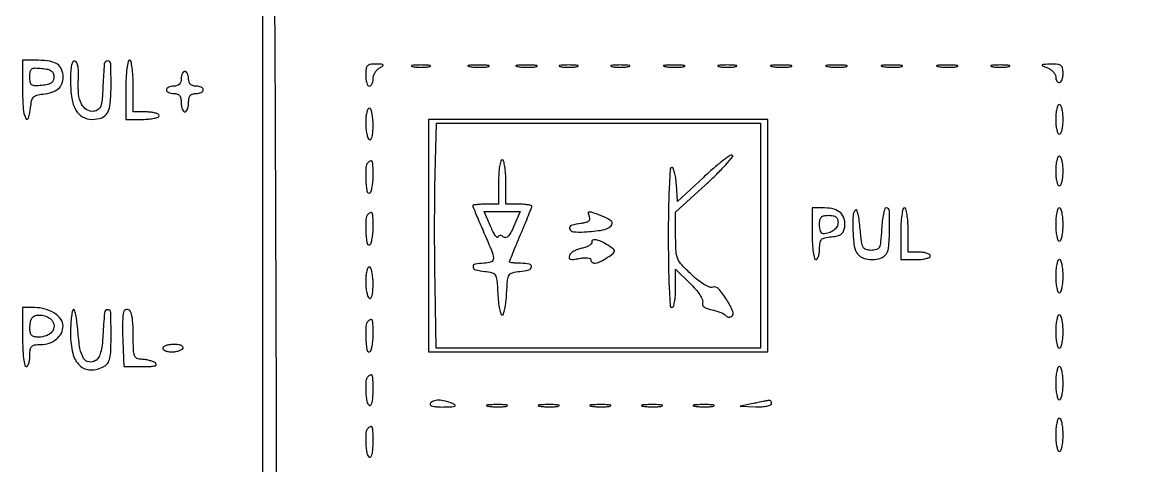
# Model space of a CAD drawing. Header units: millimetres. Extents: x 42961 to 43381, y 28224 to 28521.
# Drawn here: x 43285.74 to 43313.15, y 28348.87 to 28359.65 of the extents above; entities that cross this region are included whole.
import ezdxf

# ---------------------------------------------------------------- set-up
doc = ezdxf.new("R2010")
doc.units = ezdxf.units.MM

msp = doc.modelspace()

# ---------------------------------------------------------------- linework, layer by layer
for points in [[(43291.582, 28372.918), (43291.583, 28347.157), (43291.584, 28321.396), (43308.438, 28321.336, 0.000121), (43315.361, 28321.314, 0.000124), (43322.225, 28321.294, 0.00012)], [(43316.464, 28321.653, -0.000215), (43310.118, 28321.673, -0.000318), (43304.547, 28321.696), (43291.961, 28321.755), (43291.955, 28335.01, 0.000338), (43291.948, 28340.97, 0.000211), (43291.932, 28347.953, 0.000212), (43291.911, 28354.834, 0.000386), (43291.886, 28360.457)]]:
    msp.add_lwpolyline(points, format="xyb")
for points in [[(43285.745, 28358.009, 0.017302), (43285.76, 28357.556, 0.090804), (43285.822, 28357.315, 0.689804), (43285.889, 28357.32, 0.049702), (43285.941, 28357.583, -0.032453), (43285.967, 28357.742, -0.130653), (43286.012, 28357.828, -0.139876), (43286.093, 28357.877, -0.039268), (43286.238, 28357.905, 0.04508), (43286.462, 28357.951, 0.100904), (43286.614, 28358.033, 0.125996), (43286.702, 28358.154, 0.093937), (43286.732, 28358.317, 0.096852), (43286.696, 28358.504, 0.147357), (43286.592, 28358.632, 0.10995), (43286.41, 28358.705, 0.040355), (43286.131, 28358.728), (43285.745, 28358.728)], [(43286.912, 28358.217, 0.036747), (43286.943, 28357.802, 0.092728), (43287.041, 28357.517, 0.135945), (43287.207, 28357.352, 0.129098), (43287.438, 28357.291, 0.088412), (43287.671, 28357.332, 0.178948), (43287.81, 28357.452, 0.106407), (43287.881, 28357.684, 0.021437), (43287.9, 28358.117, 0.010056), (43287.89, 28358.639, 0.395908), (43287.814, 28358.713, 0.396363), (43287.735, 28358.642, 0.010058), (43287.702, 28358.122, -0.007923), (43287.681, 28357.767, -0.06561), (43287.648, 28357.61, -0.159645), (43287.586, 28357.529, -0.115159), (43287.479, 28357.488, -0.175227), (43287.308, 28357.523, -0.142013), (43287.18, 28357.664, -0.089822), (43287.11, 28357.912, -0.039311), (43287.104, 28358.256, 0.019263), (43287.108, 28358.435, 0.041886), (43287.095, 28358.572, 0.058039), (43287.066, 28358.666, 0.211596), (43287.021, 28358.707, 0.335815), (43286.972, 28358.69, 0.094786), (43286.938, 28358.611, 0.043309), (43286.918, 28358.46, 0.011369)], [(43288.259, 28358.009), (43288.259, 28357.291), (43288.663, 28357.291, 0.020945), (43288.818, 28357.297, 0.033738), (43288.949, 28357.317, 0.036969), (43289.044, 28357.346, 0.31052), (43289.068, 28357.381, 0.277684), (43289.047, 28357.415, 0.052312), (43288.975, 28357.444, 0.042582), (43288.874, 28357.464, 0.027026), (43288.753, 28357.471), (43288.439, 28357.471), (43288.439, 28358.099, 0.01259), (43288.433, 28358.347, 0.022889), (43288.413, 28358.548, 0.020168), (43288.385, 28358.699, 0.350432), (43288.349, 28358.728, 0.358912), (43288.312, 28358.697, 0.01702), (43288.285, 28358.526, 0.020476), (43288.265, 28358.297, 0.010616)], [(43286.508, 28358.324, -0.091927), (43286.492, 28358.236, -0.147433), (43286.445, 28358.177, -0.101271), (43286.359, 28358.139, -0.029703), (43286.216, 28358.116, -0.021526), (43286.048, 28358.107, -0.158465), (43285.972, 28358.131, -0.202403), (43285.934, 28358.192, -0.038362), (43285.924, 28358.324, -0.038362), (43285.934, 28358.456, -0.202403), (43285.972, 28358.517, -0.158465), (43286.048, 28358.541, -0.021526), (43286.216, 28358.532, -0.029703), (43286.359, 28358.509, -0.101271), (43286.445, 28358.471, -0.147433), (43286.492, 28358.411, -0.091927)], [(43289.606, 28358.279, -0.072254), (43289.595, 28358.201, -0.124864), (43289.562, 28358.144, -0.124864), (43289.505, 28358.111, -0.072254), (43289.427, 28358.099, 0.048028), (43289.358, 28358.093, 0.068025), (43289.3, 28358.073, 0.088204), (43289.261, 28358.044, 0.191087), (43289.247, 28358.009, 0.191087), (43289.261, 28357.975, 0.088204), (43289.3, 28357.946, 0.068025), (43289.358, 28357.926, 0.048028), (43289.427, 28357.92, -0.07578), (43289.511, 28357.907, -0.149477), (43289.566, 28357.869, -0.124434), (43289.597, 28357.801, -0.044917), (43289.606, 28357.695, 0.038131), (43289.613, 28357.609, 0.057076), (43289.633, 28357.537, 0.074992), (43289.662, 28357.487, 0.226478), (43289.696, 28357.471, 0.226478), (43289.731, 28357.487, 0.074992), (43289.76, 28357.537, 0.057076), (43289.779, 28357.609, 0.038131), (43289.786, 28357.695, -0.044917), (43289.796, 28357.801, -0.124434), (43289.826, 28357.869, -0.149477), (43289.882, 28357.907, -0.07578), (43289.966, 28357.92, 0.048028), (43290.034, 28357.926, 0.068025), (43290.093, 28357.946, 0.088204), (43290.132, 28357.975, 0.191087), (43290.145, 28358.009, 0.191087), (43290.132, 28358.044, 0.088204), (43290.093, 28358.073, 0.068025), (43290.034, 28358.093, 0.048028), (43289.966, 28358.099, -0.072254), (43289.887, 28358.111, -0.124864), (43289.831, 28358.144, -0.124864), (43289.797, 28358.201, -0.072254), (43289.786, 28358.279, 0.048028), (43289.779, 28358.348, 0.068025), (43289.76, 28358.406, 0.088204), (43289.731, 28358.445, 0.191087), (43289.696, 28358.459, 0.191087), (43289.662, 28358.445, 0.088204), (43289.633, 28358.406, 0.068025), (43289.613, 28358.348, 0.048028)], [(43294.097, 28358.369, 0.031626), (43294.104, 28358.266, 0.048861), (43294.123, 28358.178, 0.06271), (43294.152, 28358.118, 0.254951), (43294.187, 28358.099, 0.187159), (43294.221, 28358.113, 0.089471), (43294.25, 28358.151, 0.069297), (43294.27, 28358.207, 0.049301), (43294.277, 28358.274, -0.07832), (43294.288, 28358.348, -0.055025), (43294.323, 28358.425, -0.054601), (43294.374, 28358.493, -0.0733), (43294.434, 28358.541, 0.018559), (43294.516, 28358.593, 0.461747), (43294.518, 28358.617, 0.19488), (43294.485, 28358.632, 0.007178), (43294.344, 28358.635, 0.037388), (43294.208, 28358.627, 0.173034), (43294.14, 28358.591, 0.158172), (43294.106, 28358.518, 0.029893)], [(43295.242, 28358.575, 0.029693), (43295.334, 28358.563, 0.017887), (43295.444, 28358.559, 0.017887), (43295.554, 28358.563, 0.029693), (43295.646, 28358.575, 0.142433), (43295.674, 28358.589, 0.611425), (43295.67, 28358.602, 0.039503), (43295.589, 28358.611, 0.008087), (43295.444, 28358.614, 0.008087), (43295.299, 28358.611, 0.039503), (43295.218, 28358.602, 0.611425), (43295.214, 28358.589, 0.142433)], [(43296.635, 28358.574, 0.022548), (43296.745, 28358.562, 0.015659), (43296.87, 28358.559, 0.015827), (43296.99, 28358.563, 0.031163), (43297.084, 28358.575, 0.248898), (43297.102, 28358.589, 0.49082), (43297.094, 28358.602, 0.030832), (43296.998, 28358.611, 0.00738), (43296.836, 28358.612, 0.006817), (43296.676, 28358.61, 0.040183), (43296.592, 28358.601, 0.720633), (43296.59, 28358.588, 0.075924)], [(43297.803, 28358.574, 0.022548), (43297.913, 28358.562, 0.015659), (43298.037, 28358.559, 0.015827), (43298.157, 28358.563, 0.031163), (43298.252, 28358.575, 0.248898), (43298.269, 28358.589, 0.49082), (43298.262, 28358.602, 0.030832), (43298.165, 28358.611, 0.00738), (43298.004, 28358.612, 0.006817), (43297.843, 28358.61, 0.040183), (43297.76, 28358.601, 0.720633), (43297.758, 28358.588, 0.075924)], [(43298.835, 28358.575, 0.029693), (43298.927, 28358.563, 0.017887), (43299.037, 28358.559, 0.017887), (43299.147, 28358.563, 0.029693), (43299.239, 28358.575, 0.142433), (43299.267, 28358.589, 0.611425), (43299.263, 28358.602, 0.039503), (43299.181, 28358.611, 0.008087), (43299.037, 28358.614, 0.008087), (43298.892, 28358.611, 0.039503), (43298.811, 28358.602, 0.611425), (43298.807, 28358.589, 0.142433)], [(43300.092, 28358.575, 0.029693), (43300.184, 28358.563, 0.017887), (43300.294, 28358.559, 0.017887), (43300.404, 28358.563, 0.029693), (43300.496, 28358.575, 0.142433), (43300.524, 28358.589, 0.611425), (43300.52, 28358.602, 0.039503), (43300.439, 28358.611, 0.008087), (43300.294, 28358.614, 0.008087), (43300.149, 28358.611, 0.039503), (43300.068, 28358.602, 0.611425), (43300.064, 28358.589, 0.142433)], [(43301.395, 28358.574, 0.022548), (43301.505, 28358.562, 0.015659), (43301.63, 28358.559, 0.015827), (43301.75, 28358.563, 0.031163), (43301.844, 28358.575, 0.248898), (43301.862, 28358.589, 0.49082), (43301.854, 28358.602, 0.030832), (43301.758, 28358.611, 0.00738), (43301.596, 28358.612, 0.006817), (43301.436, 28358.61, 0.040183), (43301.352, 28358.601, 0.720633), (43301.35, 28358.588, 0.075924)], [(43302.696, 28358.575, 0.029693), (43302.788, 28358.563, 0.017887), (43302.899, 28358.559, 0.017887), (43303.009, 28358.563, 0.029693), (43303.101, 28358.575, 0.142433), (43303.128, 28358.589, 0.611425), (43303.125, 28358.602, 0.039503), (43303.043, 28358.611, 0.008087), (43302.899, 28358.614, 0.008087), (43302.754, 28358.611, 0.039503), (43302.672, 28358.602, 0.611425), (43302.669, 28358.589, 0.142433)], [(43304, 28358.574, 0.022548), (43304.11, 28358.562, 0.015659), (43304.234, 28358.559, 0.015827), (43304.354, 28358.563, 0.031163), (43304.449, 28358.575, 0.248898), (43304.466, 28358.589, 0.49082), (43304.459, 28358.602, 0.030832), (43304.362, 28358.611, 0.00738), (43304.201, 28358.612, 0.006817), (43304.04, 28358.61, 0.040183), (43303.957, 28358.601, 0.720633), (43303.955, 28358.588, 0.075924)], [(43305.347, 28358.574, 0.022548), (43305.457, 28358.562, 0.015659), (43305.581, 28358.559, 0.015827), (43305.701, 28358.563, 0.031163), (43305.796, 28358.575, 0.248898), (43305.813, 28358.589, 0.49082), (43305.806, 28358.602, 0.030832), (43305.709, 28358.611, 0.00738), (43305.548, 28358.612, 0.006817), (43305.387, 28358.61, 0.040183), (43305.304, 28358.601, 0.720633), (43305.302, 28358.588, 0.075924)], [(43306.694, 28358.574, 0.022548), (43306.804, 28358.562, 0.015659), (43306.929, 28358.559, 0.015827), (43307.049, 28358.563, 0.031163), (43307.143, 28358.575, 0.248898), (43307.161, 28358.589, 0.49082), (43307.153, 28358.602, 0.030832), (43307.057, 28358.611, 0.00738), (43306.895, 28358.612, 0.006817), (43306.735, 28358.61, 0.040183), (43306.651, 28358.601, 0.720633), (43306.649, 28358.588, 0.075924)], [(43308.041, 28358.574, 0.022548), (43308.151, 28358.562, 0.015659), (43308.276, 28358.559, 0.015827), (43308.396, 28358.563, 0.031163), (43308.49, 28358.575, 0.248898), (43308.508, 28358.589, 0.49082), (43308.5, 28358.602, 0.030832), (43308.404, 28358.611, 0.00738), (43308.242, 28358.612, 0.006817), (43308.082, 28358.61, 0.040183), (43307.998, 28358.601, 0.720633), (43307.996, 28358.588, 0.075924)], [(43309.342, 28358.575, 0.029693), (43309.434, 28358.563, 0.017887), (43309.545, 28358.559, 0.017887), (43309.655, 28358.563, 0.029693), (43309.747, 28358.575, 0.142433), (43309.774, 28358.589, 0.611425), (43309.771, 28358.602, 0.039503), (43309.689, 28358.611, 0.008087), (43309.545, 28358.614, 0.008087), (43309.4, 28358.611, 0.039503), (43309.318, 28358.602, 0.611425), (43309.315, 28358.589, 0.142433)], [(43310.69, 28358.546, -0.05432), (43310.767, 28358.504, -0.056546), (43310.832, 28358.448, -0.062859), (43310.877, 28358.385, -0.124258), (43310.892, 28358.327, 0.063424), (43310.898, 28358.274, 0.081398), (43310.918, 28358.23, 0.098417), (43310.947, 28358.2, 0.151176), (43310.982, 28358.189, 0.226478), (43311.016, 28358.206, 0.074992), (43311.045, 28358.255, 0.057076), (43311.065, 28358.328, 0.038131), (43311.071, 28358.414, 0.047982), (43311.06, 28358.535, 0.186024), (43311.02, 28358.598, 0.14218), (43310.941, 28358.628, 0.024478), (43310.779, 28358.632, 0.003296), (43310.597, 28358.628, 0.186193), (43310.566, 28358.615, 0.532672), (43310.57, 28358.596, 0.008153)], [(43294.097, 28357.206, 0.023552), (43294.104, 28357.067, 0.030444), (43294.123, 28356.94, 0.031293), (43294.152, 28356.84, 0.17067), (43294.187, 28356.797, 0.397171), (43294.223, 28356.805, 0.091154), (43294.252, 28356.868, 0.045191), (43294.271, 28356.985, 0.016966), (43294.277, 28357.151, 0.020671), (43294.27, 28357.308, 0.033326), (43294.25, 28357.44, 0.036254), (43294.222, 28357.536, 0.312055), (43294.187, 28357.56, 0.293924), (43294.152, 28357.538, 0.044731), (43294.123, 28357.456, 0.038191), (43294.103, 28357.342, 0.023957)], [(43310.892, 28357.291, 0.023598), (43310.898, 28357.153, 0.037669), (43310.918, 28357.037, 0.04382), (43310.947, 28356.954, 0.295869), (43310.982, 28356.932, 0.295869), (43311.016, 28356.954, 0.04382), (43311.045, 28357.037, 0.037669), (43311.065, 28357.153, 0.023598), (43311.071, 28357.291, 0.023598), (43311.065, 28357.429, 0.037669), (43311.045, 28357.545, 0.04382), (43311.016, 28357.628, 0.295869), (43310.982, 28357.65, 0.295869), (43310.947, 28357.628, 0.04382), (43310.918, 28357.545, 0.037669), (43310.898, 28357.429, 0.023598)], [(43303.707, 28354.462), (43303.707, 28351.723), (43299.761, 28351.723), (43295.815, 28351.723), (43295.787, 28353.229, -0.002862), (43295.778, 28353.896, -0.001941), (43295.775, 28354.655, -0.001955), (43295.779, 28355.389, -0.003913), (43295.788, 28355.968), (43295.817, 28357.201), (43299.762, 28357.201), (43303.707, 28357.201)], [(43294.157, 28356.243, 0.183501), (43294.102, 28356.12, 0.024868), (43294.099, 28355.833, 0.021944), (43294.123, 28355.551, 0.377276), (43294.187, 28355.495, 0.31052), (43294.222, 28355.519, 0.036969), (43294.25, 28355.613, 0.033738), (43294.27, 28355.744, 0.020945), (43294.277, 28355.899, 0.005487), (43294.274, 28356.17, 0.078357), (43294.257, 28356.265, 0.418163), (43294.219, 28356.283, 0.109736)], [(43297.33, 28355.764), (43297.33, 28355.225), (43297.016, 28355.225, 0.010069), (43296.895, 28355.223, 0.016657), (43296.794, 28355.215, 0.010619), (43296.713, 28355.205, 0.371111), (43296.702, 28355.192, 0.096511), (43296.706, 28355.167, 0.001324), (43296.764, 28355.026, 0.003678), (43296.832, 28354.863, 0.002405), (43296.914, 28354.675, -0.004622), (43297.158, 28354.106, -0.081412), (43297.204, 28353.912, -0.325817), (43297.148, 28353.821, -0.095784), (43296.977, 28353.788, 0.041043), (43296.761, 28353.771, 0.390753), (43296.709, 28353.704, 0.320616), (43296.771, 28353.631, 0.037595), (43296.993, 28353.592, -0.039346), (43297.172, 28353.56, -0.199512), (43297.251, 28353.501, -0.111137), (43297.289, 28353.382, -0.008706), (43297.312, 28353.047, 0.014666), (43297.328, 28352.849, 0.023752), (43297.355, 28352.683, 0.020326), (43297.387, 28352.556, 0.332429), (43297.42, 28352.531, 0.332429), (43297.453, 28352.556, 0.020326), (43297.485, 28352.683, 0.023752), (43297.512, 28352.849, 0.014666), (43297.528, 28353.047, -0.008706), (43297.551, 28353.382, -0.111137), (43297.589, 28353.501, -0.199512), (43297.668, 28353.56, -0.039346), (43297.847, 28353.592, 0.038009), (43298.068, 28353.63, 0.31177), (43298.132, 28353.703, 0.397992), (43298.081, 28353.77, 0.04241), (43297.869, 28353.788, -0.012373), (43297.766, 28353.791, -0.020383), (43297.679, 28353.799, -0.015477), (43297.611, 28353.81, -0.358776), (43297.6, 28353.824, -0.095173), (43297.605, 28353.85, -0.000874), (43297.679, 28354.035, -0.002934), (43297.766, 28354.247, -0.001887), (43297.869, 28354.493, 0.002645), (43297.972, 28354.739, 0.003999), (43298.059, 28354.954, 0.001598), (43298.132, 28355.14, 0.092602), (43298.139, 28355.176, 0.344726), (43298.123, 28355.195, 0.021431), (43298.046, 28355.211, 0.02441), (43297.945, 28355.222, 0.014899), (43297.824, 28355.225), (43297.51, 28355.225), (43297.51, 28355.764, 0.015416), (43297.503, 28355.972, 0.025878), (43297.484, 28356.146, 0.024068), (43297.455, 28356.276, 0.339565), (43297.42, 28356.303, 0.339565), (43297.385, 28356.276, 0.024068), (43297.356, 28356.146, 0.025878), (43297.337, 28355.972, 0.015416)], [(43302.315, 28355.877), (43301.686, 28355.291), (43301.659, 28355.707, 0.019102), (43301.642, 28355.867, 0.030348), (43301.614, 28356.001, 0.030845), (43301.581, 28356.1, 0.30497), (43301.546, 28356.123, 0.396114), (43301.51, 28356.089, 0.00312), (43301.485, 28355.65, 0.008334), (43301.467, 28355.108, 0.004093), (43301.462, 28354.417, 0.003821), (43301.467, 28353.693, 0.009325), (43301.485, 28353.16, 0.004385), (43301.51, 28352.749, 0.393821), (43301.551, 28352.711, 0.32664), (43301.586, 28352.736, 0.029522), (43301.615, 28352.848, 0.029392), (43301.635, 28352.999, 0.01809), (43301.641, 28353.178), (43301.641, 28353.645), (43301.993, 28353.301, -0.02238), (43302.127, 28353.159, -0.032609), (43302.23, 28353.021, -0.034842), (43302.295, 28352.903, -0.203882), (43302.298, 28352.834, 0.173831), (43302.297, 28352.776, 0.14914), (43302.332, 28352.727, 0.08535), (43302.409, 28352.686, 0.029657), (43302.531, 28352.654, -0.021957), (43302.643, 28352.626, -0.026283), (43302.744, 28352.591, -0.026489), (43302.825, 28352.552, -0.130985), (43302.862, 28352.518, 0.106686), (43302.887, 28352.492, 0.099435), (43302.922, 28352.477, 0.095973), (43302.96, 28352.477, 0.091883), (43302.997, 28352.491, 0.371449), (43303.035, 28352.614, 0.039406), (43302.884, 28352.901, 0.038231), (43302.687, 28353.167, 0.297656), (43302.545, 28353.207, -0.17592), (43302.465, 28353.211, -0.035434), (43302.337, 28353.275, -0.032016), (43302.185, 28353.379, -0.020856), (43302.023, 28353.517, -0.017586), (43301.79, 28353.749, -0.091507), (43301.692, 28353.901, -0.083761), (43301.651, 28354.084, -0.013433), (43301.641, 28354.451), (43301.641, 28355.031), (43302.369, 28355.701, 0.008168), (43302.643, 28355.961, 0.014088), (43302.861, 28356.188, 0.008103), (43303.027, 28356.376, 0.462554), (43303.02, 28356.417, 0.298791), (43302.968, 28356.415, 0.00881), (43302.781, 28356.278, 0.01491), (43302.561, 28356.099, 0.009393)], [(43310.892, 28356.034, 0.023598), (43310.898, 28355.896, 0.037669), (43310.918, 28355.78, 0.04382), (43310.947, 28355.697, 0.295869), (43310.982, 28355.674, 0.295869), (43311.016, 28355.697, 0.04382), (43311.045, 28355.78, 0.037669), (43311.065, 28355.896, 0.023598), (43311.071, 28356.034, 0.023598), (43311.065, 28356.171, 0.037669), (43311.045, 28356.287, 0.04382), (43311.016, 28356.37, 0.295869), (43310.982, 28356.393, 0.295869), (43310.947, 28356.37, 0.04382), (43310.918, 28356.287, 0.037669), (43310.898, 28356.171, 0.023598)], [(43304.964, 28354.507, 0.01259), (43304.97, 28354.259, 0.022889), (43304.99, 28354.058, 0.020168), (43305.018, 28353.907, 0.350432), (43305.054, 28353.878, 0.251687), (43305.088, 28353.897, 0.064169), (43305.117, 28353.956, 0.04978), (43305.137, 28354.041, 0.032325), (43305.144, 28354.142, -0.037122), (43305.155, 28354.289, -0.160604), (43305.193, 28354.366, -0.144937), (43305.273, 28354.409, -0.028393), (43305.436, 28354.434, 0.033179), (43305.582, 28354.458, 0.101125), (43305.673, 28354.499, 0.129056), (43305.727, 28354.567, 0.071288), (43305.757, 28354.669, 0.097682), (43305.746, 28354.864, 0.141078), (43305.66, 28355.013, 0.124226), (43305.497, 28355.105, 0.066885), (43305.268, 28355.136), (43304.964, 28355.136)], [(43306.019, 28355.084, 0.182834), (43305.96, 28354.949, 0.020007), (43305.955, 28354.605, 0.024097), (43305.98, 28354.258, 0.09282), (43306.045, 28354.052, 0.16151), (43306.167, 28353.936, 0.086366), (43306.369, 28353.881, 0.083939), (43306.584, 28353.897, 0.137026), (43306.742, 28353.986, 0.175066), (43306.823, 28354.157, 0.018161), (43306.848, 28354.608, 0.014806), (43306.843, 28355.06, 0.402634), (43306.765, 28355.136, 0.327985), (43306.73, 28355.11, 0.022258), (43306.697, 28354.984, 0.025011), (43306.669, 28354.817, 0.015483), (43306.653, 28354.619, -0.008709), (43306.631, 28354.304, -0.091807), (43306.596, 28354.179, -0.207966), (43306.529, 28354.122, -0.074507), (43306.401, 28354.103, -0.078076), (43306.274, 28354.123, -0.198766), (43306.204, 28354.182, -0.088533), (43306.165, 28354.31, -0.008931), (43306.132, 28354.628, 0.013038), (43306.11, 28354.824, 0.025909), (43306.08, 28354.978, 0.033726), (43306.048, 28355.078, 0.542111)], [(43307.12, 28354.507), (43307.12, 28353.878), (43307.479, 28353.878, 0.023598), (43307.617, 28353.885, 0.037669), (43307.733, 28353.905, 0.04382), (43307.816, 28353.933, 0.295869), (43307.838, 28353.968, 0.254951), (43307.819, 28354.002, 0.06271), (43307.759, 28354.031, 0.048861), (43307.672, 28354.051, 0.031626), (43307.569, 28354.058), (43307.299, 28354.058), (43307.299, 28354.597, 0.015416), (43307.293, 28354.805, 0.025878), (43307.273, 28354.978, 0.024068), (43307.245, 28355.108, 0.339565), (43307.209, 28355.136, 0.350432), (43307.173, 28355.106, 0.020168), (43307.145, 28354.956, 0.022889), (43307.126, 28354.754, 0.01259)], [(43310.892, 28354.731, 0.020945), (43310.898, 28354.576, 0.033738), (43310.918, 28354.446, 0.036969), (43310.947, 28354.351, 0.31052), (43310.982, 28354.327, 0.31052), (43311.016, 28354.351, 0.036969), (43311.045, 28354.446, 0.033738), (43311.065, 28354.576, 0.020945), (43311.071, 28354.731, 0.020945), (43311.065, 28354.886, 0.033738), (43311.045, 28355.017, 0.036969), (43311.016, 28355.112, 0.31052), (43310.982, 28355.136, 0.31052), (43310.947, 28355.112, 0.036969), (43310.918, 28355.017, 0.033738), (43310.898, 28354.886, 0.020945)], [(43294.157, 28354.986, 0.183501), (43294.102, 28354.863, 0.024868), (43294.099, 28354.576, 0.021944), (43294.123, 28354.294, 0.377276), (43294.187, 28354.237, 0.31052), (43294.222, 28354.261, 0.036969), (43294.25, 28354.356, 0.033738), (43294.27, 28354.487, 0.020945), (43294.277, 28354.642, 0.005487), (43294.274, 28354.913, 0.078357), (43294.257, 28355.008, 0.418163), (43294.219, 28355.025, 0.109736)], [(43297.705, 28354.694, -0.019027), (43297.63, 28354.535, -0.070934), (43297.566, 28354.445, -0.156464), (43297.508, 28354.414, -0.223546), (43297.451, 28354.428, 0.049307), (43297.405, 28354.46, 0.130726), (43297.367, 28354.469, 0.186056), (43297.337, 28354.457, 0.119333), (43297.316, 28354.425, -0.528228), (43297.293, 28354.419, -0.065669), (43297.25, 28354.466, -0.034232), (43297.195, 28354.56, -0.015514), (43297.135, 28354.691), (43296.984, 28355.046), (43297.42, 28355.046), (43297.856, 28355.046)], [(43299.54, 28354.918, -0.138892), (43299.546, 28354.859, -0.180458), (43299.518, 28354.813, -0.106063), (43299.452, 28354.781, -0.032795), (43299.342, 28354.76, 0.043188), (43299.102, 28354.711, 0.426456), (43299.059, 28354.628, 0.294597), (43299.151, 28354.556, 0.037386), (43299.415, 28354.551, 0.024765), (43299.864, 28354.599, 0.152318), (43300.071, 28354.7, 0.461658), (43300.064, 28354.822, 0.079252), (43299.832, 28354.947, 0.003008), (43299.59, 28355.03, 0.106478), (43299.531, 28355.036, 0.451463), (43299.512, 28355.01, 0.035016)], [(43305.593, 28354.786, -0.128078), (43305.565, 28354.678, -0.103021), (43305.486, 28354.588, -0.090126), (43305.368, 28354.528, -0.0729), (43305.226, 28354.507, -0.239948), (43305.195, 28354.523, -0.069316), (43305.168, 28354.573, -0.053132), (43305.15, 28354.645, -0.03493), (43305.144, 28354.731, -0.045527), (43305.154, 28354.845, -0.152009), (43305.189, 28354.911, -0.152009), (43305.254, 28354.946, -0.045527), (43305.368, 28354.956, -0.045088), (43305.472, 28354.946, -0.117503), (43305.541, 28354.916, -0.146188), (43305.579, 28354.864, -0.085724)], [(43299.599, 28354.307, -0.22929), (43299.588, 28354.263, -0.075838), (43299.537, 28354.218, -0.057332), (43299.457, 28354.179, -0.037974), (43299.358, 28354.153, 0.039997), (43299.255, 28354.124, 0.04411), (43299.161, 28354.08, 0.04886), (43299.089, 28354.029, 0.133252), (43299.054, 28353.977, 0.133951), (43299.051, 28353.92, 0.27585), (43299.08, 28353.889, 0.104066), (43299.153, 28353.884, 0.016345), (43299.294, 28353.907, -0.026474), (43299.405, 28353.923, -0.050588), (43299.495, 28353.922, -0.075264), (43299.556, 28353.906, -0.298317), (43299.575, 28353.876, 0.246389), (43299.609, 28353.813, 0.189213), (43299.686, 28353.795, 0.082191), (43299.814, 28353.836, 0.02713), (43299.986, 28353.935, 0.012796), (43300.119, 28354.028, 0.174872), (43300.152, 28354.076, 0.280706), (43300.138, 28354.122, 0.032623), (43300.05, 28354.19, 0.026424), (43299.868, 28354.299, 0.058426), (43299.718, 28354.357, 0.136682), (43299.628, 28354.355, 0.388943)], [(43310.892, 28353.474, 0.020945), (43310.898, 28353.319, 0.033738), (43310.918, 28353.189, 0.036969), (43310.947, 28353.094, 0.31052), (43310.982, 28353.07, 0.31052), (43311.016, 28353.094, 0.036969), (43311.045, 28353.189, 0.033738), (43311.065, 28353.319, 0.020945), (43311.071, 28353.474, 0.020945), (43311.065, 28353.629, 0.033738), (43311.045, 28353.759, 0.036969), (43311.016, 28353.854, 0.31052), (43310.982, 28353.878, 0.31052), (43310.947, 28353.854, 0.036969), (43310.918, 28353.759, 0.033738), (43310.898, 28353.629, 0.020945)], [(43294.097, 28353.345, 0.023552), (43294.104, 28353.205, 0.030444), (43294.123, 28353.078, 0.031293), (43294.152, 28352.978, 0.17067), (43294.187, 28352.935, 0.397171), (43294.223, 28352.943, 0.091154), (43294.252, 28353.006, 0.045191), (43294.271, 28353.123, 0.016966), (43294.277, 28353.289, 0.020671), (43294.27, 28353.446, 0.033326), (43294.25, 28353.578, 0.036254), (43294.222, 28353.674, 0.312055), (43294.187, 28353.699, 0.293924), (43294.152, 28353.676, 0.044731), (43294.123, 28353.595, 0.038191), (43294.103, 28353.48, 0.023957)], [(43285.745, 28351.992, 0.010616), (43285.751, 28351.705, 0.020476), (43285.77, 28351.476, 0.01702), (43285.797, 28351.304, 0.358912), (43285.834, 28351.274, 0.254951), (43285.869, 28351.292, 0.06271), (43285.898, 28351.353, 0.048861), (43285.918, 28351.44, 0.031626), (43285.924, 28351.543, -0.030581), (43285.933, 28351.694, -0.164219), (43285.969, 28351.767, -0.16839), (43286.04, 28351.803, -0.032548), (43286.187, 28351.813, 0.081271), (43286.395, 28351.847, 0.091756), (43286.572, 28351.945, 0.100583), (43286.69, 28352.091, 0.120438), (43286.732, 28352.263, 0.163825), (43286.677, 28352.426, 0.087227), (43286.519, 28352.573, 0.074559), (43286.292, 28352.675, 0.068999), (43286.039, 28352.711), (43285.745, 28352.711)], [(43286.979, 28352.659, 0.154615), (43286.953, 28352.607, 0.013088), (43286.932, 28352.457, 0.016386), (43286.917, 28352.273, 0.011935), (43286.912, 28352.067, 0.058207), (43286.967, 28351.598, 0.142914), (43287.137, 28351.299, 0.196711), (43287.399, 28351.194, 0.12182), (43287.726, 28351.277, 0.118893), (43287.817, 28351.357, 0.097124), (43287.869, 28351.477, 0.046773), (43287.894, 28351.676, 0.007954), (43287.9, 28352.058, 0.009022), (43287.89, 28352.594, 0.42121), (43287.817, 28352.66, 0.371818), (43287.74, 28352.585, 0.008827), (43287.703, 28352.046, -0.015538), (43287.682, 28351.793, -0.042266), (43287.646, 28351.616, -0.06269), (43287.594, 28351.495, -0.11985), (43287.521, 28351.42, -0.186), (43287.359, 28351.388, -0.217882), (43287.232, 28351.476, -0.092799), (43287.143, 28351.718, -0.022797), (43287.092, 28352.139, 0.011551), (43287.07, 28352.36, 0.022588), (43287.04, 28352.535, 0.026205), (43287.008, 28352.652, 0.56093)], [(43288.214, 28352.621, 0.119691), (43288.193, 28352.555, 0.009322), (43288.182, 28352.371, 0.012301), (43288.179, 28352.148, 0.009083), (43288.186, 28351.901), (43288.214, 28351.274), (43288.663, 28351.275, 0.009183), (43288.873, 28351.28, 0.058658), (43288.978, 28351.296, 0.349765), (43288.999, 28351.326, 0.241574), (43288.978, 28351.363, 0.052333), (43288.912, 28351.397, 0.026958), (43288.823, 28351.425, 0.026469), (43288.728, 28351.445, 0.036048), (43288.641, 28351.452, -0.101229), (43288.529, 28351.476, -0.209255), (43288.469, 28351.54, -0.077029), (43288.444, 28351.678, -0.006957), (43288.439, 28352.032, 0.019887), (43288.425, 28352.387, 0.071299), (43288.375, 28352.609, 0.292378), (43288.3, 28352.664, 0.278366)], [(43286.463, 28352.396, -0.170096), (43286.513, 28352.261, -0.175923), (43286.467, 28352.127, -0.13415), (43286.33, 28352.027, -0.090145), (43286.138, 28351.992, -0.050482), (43286.033, 28352.003, -0.144558), (43285.969, 28352.037, -0.146977), (43285.935, 28352.099, -0.052813), (43285.924, 28352.202, -0.026022), (43285.929, 28352.286, -0.028659), (43285.942, 28352.367, -0.029781), (43285.961, 28352.434, -0.11238), (43285.984, 28352.471, -0.151183), (43286.083, 28352.523, -0.085257), (43286.219, 28352.525, -0.079669), (43286.358, 28352.48, -0.101615)], [(43294.157, 28352.381, 0.183501), (43294.102, 28352.259, 0.024868), (43294.099, 28351.971, 0.021944), (43294.123, 28351.689, 0.377276), (43294.187, 28351.633, 0.31052), (43294.222, 28351.657, 0.036969), (43294.25, 28351.752, 0.033738), (43294.27, 28351.882, 0.020945), (43294.277, 28352.037, 0.005487), (43294.274, 28352.308, 0.078357), (43294.257, 28352.403, 0.418163), (43294.219, 28352.421, 0.109736)], [(43310.892, 28352.127, 0.020945), (43310.898, 28351.972, 0.033738), (43310.918, 28351.841, 0.036969), (43310.947, 28351.747, 0.31052), (43310.982, 28351.723, 0.31052), (43311.016, 28351.747, 0.036969), (43311.045, 28351.841, 0.033738), (43311.065, 28351.972, 0.020945), (43311.071, 28352.127, 0.020945), (43311.065, 28352.282, 0.033738), (43311.045, 28352.412, 0.036969), (43311.016, 28352.507, 0.31052), (43310.982, 28352.531, 0.31052), (43310.947, 28352.507, 0.036969), (43310.918, 28352.412, 0.033738), (43310.898, 28352.282, 0.020945)], [(43289.157, 28351.723, 0.222681), (43289.173, 28351.688, 0.076538), (43289.222, 28351.659, 0.058208), (43289.293, 28351.639, 0.039081), (43289.377, 28351.633, 0.037634), (43289.465, 28351.64, 0.041396), (43289.548, 28351.659, 0.045439), (43289.615, 28351.688, 0.130646), (43289.651, 28351.723, 0.297719), (43289.65, 28351.758, 0.145541), (43289.614, 28351.787, 0.069343), (43289.538, 28351.807, 0.027979), (43289.432, 28351.813, 0.031003), (43289.327, 28351.806, 0.048032), (43289.238, 28351.786, 0.061379), (43289.176, 28351.757, 0.257909)], [(43310.892, 28350.869, 0.020945), (43310.898, 28350.715, 0.033738), (43310.918, 28350.584, 0.036969), (43310.947, 28350.489, 0.31052), (43310.982, 28350.465, 0.31052), (43311.016, 28350.489, 0.036969), (43311.045, 28350.584, 0.033738), (43311.065, 28350.715, 0.020945), (43311.071, 28350.869, 0.020945), (43311.065, 28351.024, 0.033738), (43311.045, 28351.155, 0.036969), (43311.016, 28351.25, 0.31052), (43310.982, 28351.274, 0.31052), (43310.947, 28351.25, 0.036969), (43310.918, 28351.155, 0.033738), (43310.898, 28351.024, 0.020945)], [(43294.157, 28351.034, 0.178772), (43294.104, 28350.918, 0.030087), (43294.099, 28350.671, 0.028841), (43294.124, 28350.425, 0.218208), (43294.187, 28350.331, 0.397171), (43294.223, 28350.338, 0.091154), (43294.252, 28350.401, 0.045191), (43294.271, 28350.518, 0.016966), (43294.277, 28350.685, 0.005399), (43294.274, 28350.959, 0.07726), (43294.257, 28351.055, 0.417401), (43294.219, 28351.073, 0.111586)], [(43295.669, 28350.376, 0.385906), (43295.675, 28350.34, 0.101452), (43295.733, 28350.312, 0.048072), (43295.843, 28350.295, 0.017733), (43296, 28350.292, 0.006625), (43296.196, 28350.298, 0.085199), (43296.268, 28350.313, 0.580976), (43296.271, 28350.338, 0.062003), (43296.208, 28350.376, 0.039659), (43296.03, 28350.436, 0.061905), (43295.87, 28350.456, 0.080653), (43295.744, 28350.435, 0.175599)], [(43303.527, 28350.376), (43303.213, 28350.309), (43303.595, 28350.298, 0.022182), (43303.741, 28350.299, 0.035964), (43303.864, 28350.316, 0.041145), (43303.953, 28350.341, 0.310641), (43303.976, 28350.376, 0.075342), (43303.971, 28350.409, 0.103263), (43303.956, 28350.435, 0.122304), (43303.935, 28350.451, 0.137191), (43303.909, 28350.454, 0.006285), (43303.867, 28350.446, 0.000664), (43303.769, 28350.426, 0.000821), (43303.652, 28350.402, 0.000659)], [(43297.084, 28350.311, 0.022548), (43297.194, 28350.3, 0.015659), (43297.319, 28350.296, 0.015827), (43297.439, 28350.3, 0.031163), (43297.534, 28350.312, 0.248898), (43297.551, 28350.326, 0.49082), (43297.543, 28350.339, 0.030832), (43297.447, 28350.348, 0.00738), (43297.285, 28350.35, 0.006817), (43297.125, 28350.347, 0.040183), (43297.041, 28350.338, 0.720633), (43297.039, 28350.325, 0.075924)], [(43298.342, 28350.311, 0.022548), (43298.452, 28350.3, 0.015659), (43298.576, 28350.296, 0.015827), (43298.696, 28350.3, 0.031163), (43298.791, 28350.312, 0.248898), (43298.808, 28350.326, 0.49082), (43298.801, 28350.339, 0.030832), (43298.704, 28350.348, 0.00738), (43298.543, 28350.35, 0.006817), (43298.382, 28350.347, 0.040183), (43298.298, 28350.338, 0.720633), (43298.297, 28350.325, 0.075924)], [(43299.599, 28350.311, 0.022548), (43299.709, 28350.3, 0.015659), (43299.833, 28350.296, 0.015827), (43299.954, 28350.3, 0.031163), (43300.048, 28350.312, 0.248898), (43300.065, 28350.326, 0.49082), (43300.058, 28350.339, 0.030832), (43299.961, 28350.348, 0.00738), (43299.8, 28350.35, 0.006817), (43299.639, 28350.347, 0.040183), (43299.556, 28350.338, 0.720633), (43299.554, 28350.325, 0.075924)], [(43300.857, 28350.311, 0.022548), (43300.966, 28350.3, 0.015659), (43301.091, 28350.296, 0.015827), (43301.211, 28350.3, 0.031163), (43301.306, 28350.312, 0.248898), (43301.323, 28350.326, 0.49082), (43301.316, 28350.339, 0.030832), (43301.219, 28350.348, 0.00738), (43301.057, 28350.35, 0.006817), (43300.897, 28350.347, 0.040183), (43300.813, 28350.338, 0.720633), (43300.811, 28350.325, 0.075924)], [(43302.114, 28350.311, 0.022548), (43302.224, 28350.3, 0.015659), (43302.348, 28350.296, 0.015827), (43302.468, 28350.3, 0.031163), (43302.563, 28350.312, 0.248898), (43302.58, 28350.326, 0.49082), (43302.573, 28350.339, 0.030832), (43302.476, 28350.348, 0.00738), (43302.315, 28350.35, 0.006817), (43302.154, 28350.347, 0.040183), (43302.07, 28350.338, 0.720633), (43302.069, 28350.325, 0.075924)], [(43310.892, 28349.612, 0.020945), (43310.898, 28349.457, 0.033738), (43310.918, 28349.327, 0.036969), (43310.947, 28349.232, 0.31052), (43310.982, 28349.208, 0.31052), (43311.016, 28349.232, 0.036969), (43311.045, 28349.327, 0.033738), (43311.065, 28349.457, 0.020945), (43311.071, 28349.612, 0.020945), (43311.065, 28349.767, 0.033738), (43311.045, 28349.898, 0.036969), (43311.016, 28349.992, 0.31052), (43310.982, 28350.016, 0.31052), (43310.947, 28349.992, 0.036969), (43310.918, 28349.898, 0.033738), (43310.898, 28349.767, 0.020945)], [(43294.157, 28349.777, 0.178772), (43294.104, 28349.661, 0.030087), (43294.099, 28349.413, 0.028841), (43294.124, 28349.168, 0.218208), (43294.187, 28349.073, 0.397171), (43294.223, 28349.081, 0.091154), (43294.252, 28349.144, 0.045191), (43294.271, 28349.261, 0.016966), (43294.277, 28349.427, 0.005399), (43294.274, 28349.702, 0.07726), (43294.257, 28349.798, 0.417401), (43294.219, 28349.816, 0.111586)]]:
    msp.add_lwpolyline(points, format="xyb", close=True)
msp.add_lwpolyline([(43295.624, 28354.462), (43295.624, 28351.633), (43299.755, 28351.633), (43303.886, 28351.633), (43303.886, 28354.462), (43303.886, 28357.291), (43299.755, 28357.291), (43295.624, 28357.291)], close=True)

doc.saveas('drawing.dxf')
